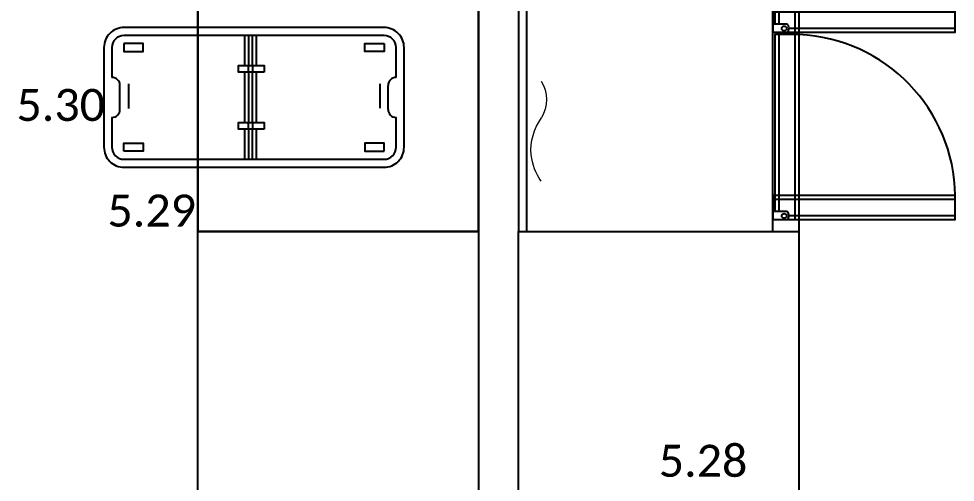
# Model space of a CAD drawing. Header units: millimetres. Extents: x -10496 to -5455, y -188 to 7293.
# Drawn here: x -6605.4 to -6371.7, y 3846.3 to 3962.1 of the extents above; entities that cross this region are included whole.
import ezdxf

# ---------------------------------------------------------------- set-up
doc = ezdxf.new("R2010")
doc.units = ezdxf.units.MM
doc.layers.add('001_Dark_1 30', color=7, linetype='Continuous', lineweight=0, true_color=0x242424)
doc.layers.add('alçıpan', color=12, linetype='Continuous', lineweight=20)
doc.layers.add('Kıtc-002 Çizgi', color=7, linetype='Continuous')
doc.layers.add('Kıtc-008 Rakam', color=1, linetype='Continuous')
doc.styles.get("Standard").update_dxf_attribs({"font": 'calibri.ttf', "height": 15})

# ---------------------------------------------------------------- blocks, each defined once
blk = doc.blocks.new('A$C4C105235')
at = {"layer": 'Kıtc-002 Çizgi'}
for points in [[(2, 3), (2, 6.5), (0, 6.5), (0, 3)], [(0, 6), (0, 0), (46.2, 0), (46.2, 6), (2, 6)], [(0, 5), (0, 1), (46.2, 1), (46.2, 5), (2, 5)]]:
    blk.add_lwpolyline(points, dxfattribs=at)
blk.add_circle((0.93, 3.71), 0.596, dxfattribs=at)
blk.add_arc((1, 3.75), 1.25, 216.8699, 323.1301, dxfattribs=at)
blk = doc.blocks.new('A$C512F5FE0')
at = {"layer": 'Kıtc-002 Çizgi'}
for p, q in [((209.98, 107), (32.48, 107)), ((32.48, 45.5), (209.98, 45.5))]:
    blk.add_line(p, q, dxfattribs=at)
blk.add_lwpolyline([(209.98, 39), (209.98, 109), (32.48, 109), (32.48, 39)], close=True, dxfattribs=at)
at = {"layer": 'Kıtc-002 Çizgi', "color": 251}
for points in [[(41.48, 45.5), (35.48, 45.5), (35.48, 0), (41.48, 0), (41.48, 45.5)], [(36.48, 41.5), (36.48, 0), (40.48, 0), (40.48, 45.5)], [(88.28, 45.5), (82.28, 45.5), (82.28, 0), (88.28, 0), (88.28, 45.5)], [(83.28, 41.5), (83.28, 0), (87.28, 0), (87.28, 45.5)]]:
    blk.add_lwpolyline(points, dxfattribs=at)
blk.add_arc((40.86, 40.86), 40.86, 270.8691, 357.3948, dxfattribs=at)
for p in [(35.48, 39), (82.28, 39)]:
    blk.add_blockref('A$C4C105235', p, dxfattribs=at)
blk = doc.blocks.new('A$C6B904367')
for points in [[(9.54, 38.79), (11.18, 38.79), (11.18, 37.86), (9.54, 37.86)], [(23.74, 38.79), (25.38, 38.79), (25.38, 37.86), (23.74, 37.86)]]:
    blk.add_lwpolyline(points, close=True)
at = {"layer": 'Kıtc-002 Çizgi'}
for p, q in [((12.45, 72.9), (12.45, 72.9)), ((22.45, 72.9), (22.45, 72.9)), ((14.45, 70.9), (20.45, 70.9)), ((14.45, 4), (20.45, 4)), ((12.45, 2), (12.45, 2)), ((22.45, 2), (22.45, 2))]:
    blk.add_line(p, q, dxfattribs=at)
blk.add_lwpolyline([(0, 69.9), (0, 5, 0.414214), (5, 0), (29.9, 0, 0.414214), (34.9, 5), (34.9, 69.9, 0.414214), (29.9, 74.9), (5, 74.9, 0.414214)], format="xyb", close=True, dxfattribs=at)
for points in [[(12.45, 72.9), (5, 72.9, 0.414214), (2, 69.9), (2, 5, 0.414214), (5, 2), (12.45, 2)], [(22.45, 2), (29.9, 2, 0.414214), (32.9, 5), (32.9, 69.9, 0.414214), (29.9, 72.9), (22.45, 72.9)]]:
    blk.add_lwpolyline(points, format="xyb", dxfattribs=at)
for points in [[(4, 69.9), (6, 69.9), (6, 65.09), (4, 65.09)], [(30.9, 69.9), (28.9, 69.9), (28.9, 65.09), (30.9, 65.09)], [(9.54, 34.93), (9.54, 41.34), (11.18, 41.34), (11.18, 34.93)], [(23.74, 34.93), (23.74, 41.34), (25.38, 41.34), (25.38, 34.93)], [(4, 5), (6, 5), (6, 9.81), (4, 9.81)], [(30.9, 5), (28.9, 5), (28.9, 9.81), (30.9, 9.81)]]:
    blk.add_lwpolyline(points, close=True, dxfattribs=at)
for points in [[(14.71, 68.71), (20.83, 68.71)], [(9.54, 39.79), (2, 39.79)], [(23.74, 39.79), (11.18, 39.79)], [(32.9, 39.79), (25.38, 39.79)], [(9.54, 38.79), (2, 38.79)], [(2, 37.86), (9.54, 37.86)], [(23.74, 38.79), (11.18, 38.79)], [(11.18, 37.86), (23.74, 37.86)], [(32.9, 38.79), (25.38, 38.79)], [(25.38, 37.86), (32.9, 37.86)], [(2, 36.86), (9.54, 36.86)], [(11.18, 36.86), (23.74, 36.86)], [(25.38, 36.86), (32.9, 36.86)], [(14.72, 5.96), (20.85, 5.96)]]:
    blk.add_lwpolyline(points, dxfattribs=at)
for centre, start, end in [((14.45, 72.9), 180, 270), ((20.45, 72.9), 270, 0), ((14.45, 2), 90, 180), ((20.45, 2), 0, 90)]:
    blk.add_arc(centre, 2, start, end, dxfattribs=at)

msp = doc.modelspace()

# ---------------------------------------------------------------- linework, layer by layer
at = {"elevation": 0.01}
for points in [[(-6560.67, 4086.42), (-6560.67, 3908.92), (-6490.67, 3908.92), (-6490.67, 4086.42)], [(-6560.67, 4086.42), (-6490.67, 4086.42), (-6490.67, 3908.92), (-6560.67, 3908.92)], [(-6560.67, 3908.92), (-6490.67, 3908.92), (-6490.67, 3786.34), (-6560.67, 3786.34)], [(-6410.67, 3786.2), (-6480.67, 3786.2), (-6480.67, 3908.92), (-6410.67, 3908.92)]]:
    msp.add_lwpolyline(points, close=True, dxfattribs=at)
at = {"layer": '001_Dark_1 30', "linetype": 'Continuous', "extrusion": (0, 0, -1)}
for centre, major_axis, start_param, end_param in [((-6481.95, 3941.88, 0.01), (0, 8.68), 1.006076, 2.126663), ((-6464.86, 3929.18, 0.01), (0, 13.37), 4.631319, 5.364835), ((-6464.56, 3929.78, 0.01), (0, 13.74), 4.066803, 4.589358)]:
    msp.add_ellipse(centre, major_axis=major_axis, ratio=0.95, start_param=start_param, end_param=end_param, dxfattribs=at)
at = {"layer": 'alçıpan', "elevation": 0.01}
msp.add_lwpolyline([(-6480.67, 3785.98), (-6480.67, 4086.42), (-6490.67, 4086.42), (-6490.67, 3786.2), (-6480.67, 3786.2)], dxfattribs=at)

# ---------------------------------------------------------------- block references
at = {"rotation": 90}
for name, p in [('A$C512F5FE0', (-6371.66, 3876.44, 0.01)), ('A$C6B904367', (-6509.23, 3924.99, 0.01))]:
    msp.add_blockref(name, p, dxfattribs=at)

# ---------------------------------------------------------------- texts
at = {"layer": 'Kıtc-008 Rakam', "color": 1}
for s, p in [('5.30', (-6605.97, 3936.55, 0.01)), ('5.29', (-6583.27, 3910.17, 0.01)), ('5.28', (-6445.67, 3847.68, 0.01))]:
    msp.add_text(s, height=8, dxfattribs=at).set_placement(p)

doc.saveas('drawing.dxf')
